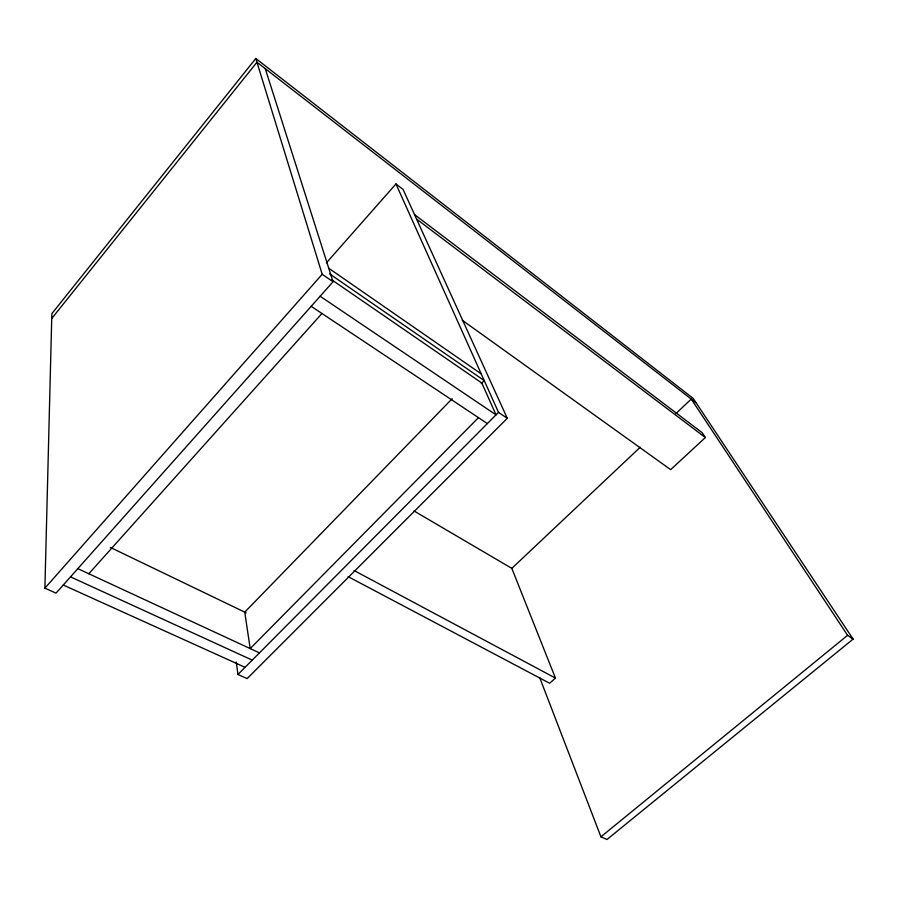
<?xml version="1.0" encoding="UTF-8"?>
<svg xmlns="http://www.w3.org/2000/svg" width="898" height="898" viewBox="0 0 898 898"><rect width="100%" height="100%" fill="white"/><g stroke="black" fill="none" stroke-linecap="round" stroke-linejoin="round"><path stroke-width="1.35" d="M265.258 68.652L333.046 281.759L56.035 593.14L44.9 588.156L51.848 313.66L255.807 58.493L693.211 398.431L853.1 639.118L606.969 839.507L600.942 836.813L539.631 677.44M51.725 318.521L256.951 62.209L696.197 402.91M326.423 262.833L395.962 183.944L403.045 189.377L507.28 418.3L247.141 678.596L237.959 674.499L236.264 661.983M44.9 588.156L322.191 274.294L255.807 58.493M88.812 573.755L321.955 313.492M452.188 398.69L244.75 612.144L250.194 648.592L478.454 417.649M481.306 383.581L484.235 380.584L329.645 273.89M237.959 674.499L498.502 412.362L395.962 183.944M511.647 568.535L640.229 447.226M675.958 413.529L691.258 399.094L847.589 635.324L853.1 639.118M414.506 214.566L702.225 432.735L705.357 437.551L670.66 469.654L462.279 320.238M413.956 510.917L511.815 568.367L555.435 678.069L549.621 683.232L348.143 576.651M600.942 836.813L847.589 635.324M63.242 585.025L245.075 667.326M70.504 576.864L252.237 660.131M77.812 568.647L259.443 652.88M110.364 547.432L246.198 612.84M354.171 570.567L555.435 678.069M311.191 306.319L487.356 423.575M320.148 296.261L496.022 414.854L481.844 383.031L331.8 279.839M498.502 412.362L507.28 418.3M322.191 274.294L333.046 281.759M328.758 268.255L481.249 373.916M416.549 219.045L705.357 437.551"/></g></svg>
